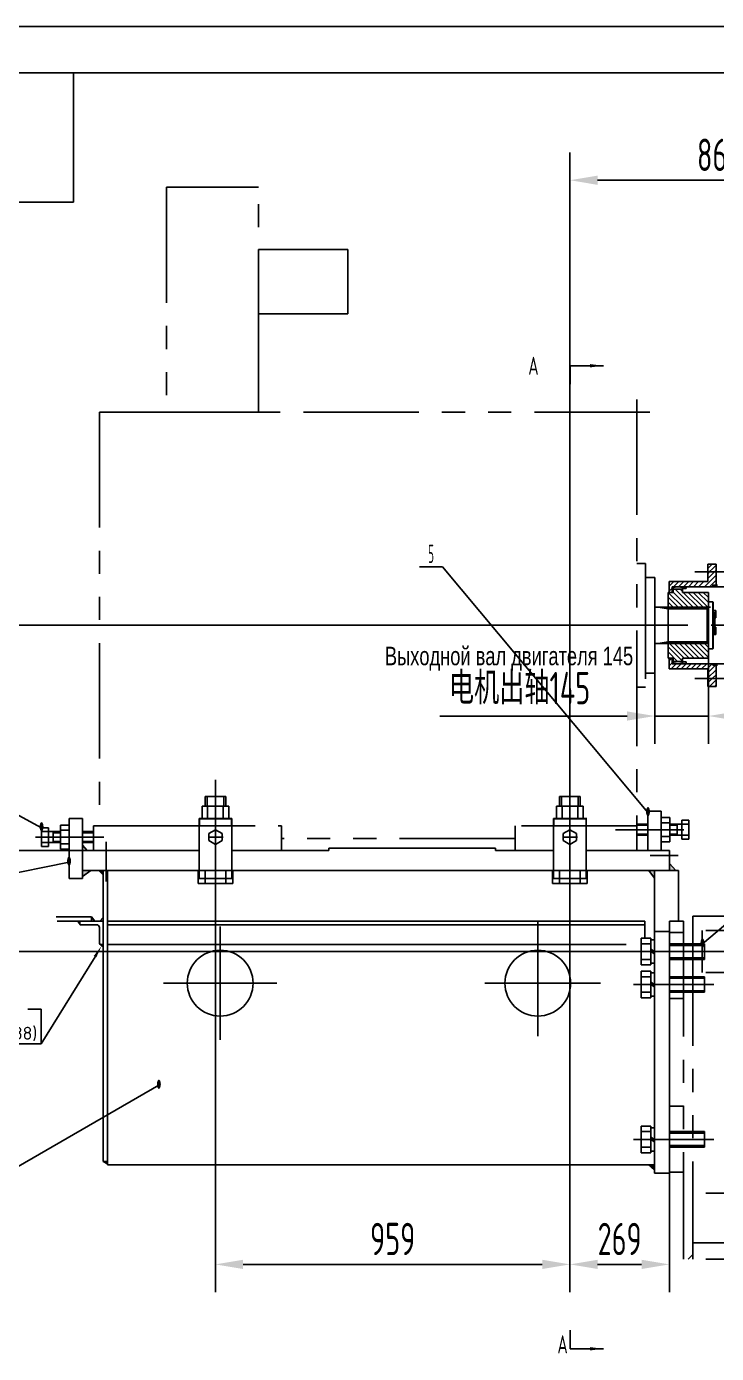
# Model space of a CAD drawing. Header units: millimetres. Extents: x 0 to 10500, y -289 to 7425.
# Drawn here: x 1898 to 3764, y 3836 to 7425 of the extents above; entities that cross this region are included whole.
import ezdxf
from ezdxf.enums import TextEntityAlignment as Align

# ---------------------------------------------------------------- set-up
doc = ezdxf.new("R2010")
doc.units = ezdxf.units.MM
doc.header["$LTSCALE"] = 250
for name, pattern in [('F', [0.75, 0.5, -0.25]), ('G', [2, 1.25, -0.25, 0.25, -0.25]), ('K', [2.5, 1.25, -0.25, 0.25, -0.25, 0.25, -0.25])]:
    doc.linetypes.add(name, pattern=pattern)
for name, color, linetype in [('01', 7, 'Continuous'), ('02', 1, 'Continuous'), ('04', 2, 'F'), ('05', 4, 'G'), ('07', 6, 'K'), ('08', 1, 'Continuous'), ('11', 3, 'Continuous'), ('13', 3, 'Continuous')]:
    doc.layers.add(name, color=color, linetype=linetype)
doc.styles.get("Standard").update_dxf_attribs({"font": 'isocp', "width": 0.707, "bigfont": 'intecad.shx'})
doc.dimstyles.new('INTE', dxfattribs={"dimscale": 25, "dimtxt": 3.5, "dimasz": 3, "dimexe": 3, "dimexo": 0, "dimgap": 1, "dimtad": 1, "dimdec": 3, "dimdsep": 46, "dimtxsty": 'Standard', "dimcen": 0, "dimclrd": 1, "dimclre": 1, "dimclrt": 3, "dimaunit": 1, "dimadec": 0, "dimazin": 0, "dimtfac": 1, "dimtmove": 0, "dimatfit": 0, "dimfxl": 0, "dimarcsym": 0})

# ---------------------------------------------------------------- blocks, each defined once
blk = doc.blocks.new('re')
at = {"layer": '05', "color": 142, "linetype": 'G'}
for p, q in [((29816, 11247.3), (29816, 10003.8)), ((28088.8, 11043.9), (28088.8, 10268.5)), ((28419, 11043.9), (28419, 10268.5)), ((29314.4, 11043.9), (29314.4, 10268.5)), ((27764.3, 11007.7), (29816, 11007.7)), ((27865.9, 10834), (27865.9, 10534.7)), ((27716.3, 10684.3), (28015.6, 10684.3)), ((28019.3, 10315.6), (29816, 10315.6))]:
    blk.add_line(p, q, dxfattribs=at)
at = {"layer": '07', "color": 6, "linetype": 'K'}
for p, q in [((27778, 11548.3), (27778, 11103.3)), ((27778, 11548.3), (27854, 11548.3)), ((27854, 11548.3), (27854, 11103.3)), ((27885.7, 11522.8), (27854, 11522.8)), ((27854, 11141.8), (27854, 11522.8)), ((27885.7, 11522.8), (27885.7, 11141.8)), ((28685.7, 11141.8), (28685.7, 11522.8)), ((28685.7, 11522.8), (28717.5, 11522.8)), ((28717.5, 11548.3), (28717.5, 11103.3)), ((28717.5, 11548.3), (28793.5, 11548.3)), ((28717.5, 11522.8), (28717.5, 11141.8)), ((28793.5, 11548.3), (28793.5, 11103.3)), ((27885.7, 11141.8), (27854, 11141.8)), ((28717.5, 11141.8), (28685.7, 11141.8)), ((27568, 11090.3), (27568, 10176.3)), ((27593, 11103.3), (29816, 11103.3)), ((27593, 11065.3), (27593, 11103.3)), ((29816, 11065.3), (27568, 11065.3)), ((27593.5, 11065.3), (27593.5, 10354.3)), ((27619, 11065.3), (27619, 10951.3)), ((27809.4, 11049.5), (27809.4, 10964.2)), ((28673, 11043.9), (28673, 10951.3)), ((29648.9, 11043.9), (29648.9, 10951.3)), ((29816, 10951.3), (27619, 10951.3)), ((27530, 10881.3), (27568, 10881.3)), ((28944.9, 10902.1), (28944.9, 10694.6)), ((28513.9, 10836.3), (28513.9, 10532.4)), ((29048.7, 10798.3), (28841.2, 10798.3)), ((28362, 10684.3), (28665.9, 10684.3)), ((27530, 10589.3), (27568, 10589.3)), ((27530, 10411.3), (27568, 10411.3)), ((29816, 10354.3), (27593.5, 10354.3)), ((27593.5, 10354.3), (27593.5, 10176.3)), ((27593.5, 10220.3), (29816, 10220.3)), ((29816, 10176.3), (27568, 10176.3))]:
    blk.add_line(p, q, dxfattribs=at)
for centre, radius in [((27809.4, 11007.7), 21.5), ((28088.8, 11007.7), 21.5), ((28419, 11007.7), 21.5), ((28673, 11007.7), 21.5), ((29314.4, 11007.7), 21.5), ((29648.9, 11007.7), 21.5), ((28944.9, 10798.3), 76), ((27865.9, 10684.3), 114), ((28513.9, 10684.3), 114), ((28088.8, 10315.6), 21.5), ((28419, 10315.6), 21.5), ((29314.4, 10315.6), 21.5)]:
    blk.add_circle(centre, radius, dxfattribs=at)
blk = doc.blocks.new('*D9')
at = {"layer": '08', "color": 1, "lineweight": -2}
for p, q in [((2048.7, 5196.6), (1760.1, 5196.6)), ((1835.1, 4998.1), (1835.1, 5121.6)), ((3596.7, 4923.1), (1760.1, 4923.1))]:
    blk.add_line(p, q, dxfattribs=at)
at = {"layer": '08', "color": 1}
for points in [[(1822.6, 5121.6), (1847.6, 5121.6), (1835.1, 5196.6)], [(1822.6, 4998.1), (1847.6, 4998.1), (1835.1, 4923.1)]]:
    blk.add_solid(points, dxfattribs=at)
at = {"layer": 'Defpoints', "color": 0}
for p in [(1835.1, 5196.6), (2048.7, 5196.6), (3596.7, 4923.1)]:
    blk.add_point(p, dxfattribs=at)
at = {"layer": '08', "color": 3, "insert": (1766.4, 5059.9), "char_height": 87.5, "attachment_point": 5, "rotation": 90}
blk.add_mtext('273.5', dxfattribs=at)
blk = doc.blocks.new('*U2')
at = {"layer": '01'}
for p, q in [((0, 63), (0, 0)), ((0, 63), (6.7, 63)), ((10, 17), (10, 59.7)), ((0, 0), (63, 0)), ((61.5, 10), (17, 10)), ((63, 0), (63, 8.5))]:
    blk.add_line(p, q, dxfattribs=at)
for centre, radius, start, end in [((6.7, 59.7), 3.3, 0.2621, 90), ((17, 17), 7, 180, 269.8782), ((61.5, 8.5), 1.52, 0, 90)]:
    blk.add_arc(centre, radius, start, end, dxfattribs=at)
blk = doc.blocks.new('*D10')
at = {"layer": '08', "color": 1, "lineweight": -2}
for p, q in [((3742.2, 5737.8), (3742.2, 5485.2)), ((3597.3, 5676.5), (3597.3, 5485.2)), ((3522.3, 5560.2), (3015.6, 5560.2)), ((3742.2, 5560.2), (3597.3, 5560.2)), ((3817.2, 5560.2), (3892.2, 5560.2))]:
    blk.add_line(p, q, dxfattribs=at)
at = {"layer": '08', "color": 1}
for points in [[(3522.3, 5572.7), (3522.3, 5547.7), (3597.3, 5560.2)], [(3817.2, 5572.7), (3817.2, 5547.7), (3742.2, 5560.2)]]:
    blk.add_solid(points, dxfattribs=at)
at = {"layer": 'Defpoints', "color": 0}
for p in [(3742.2, 5737.8), (3597.3, 5676.5), (3742.2, 5560.2)]:
    blk.add_point(p, dxfattribs=at)
at = {"layer": '08', "color": 3, "insert": (3231.4, 5635.8), "char_height": 87.5, "attachment_point": 5}
blk.add_mtext('电机出轴145', dxfattribs=at)
blk = doc.blocks.new('*D11')
at = {"layer": '08', "color": 1, "lineweight": -2}
for p, q in [((3367.7, 5183.9), (3367.7, 7084.3)), ((4230.4, 6828.7), (4230.4, 7084.3)), ((4155.4, 7009.3), (3442.7, 7009.3))]:
    blk.add_line(p, q, dxfattribs=at)
at = {"layer": '08', "color": 1}
for points in [[(3442.7, 7021.8), (3442.7, 6996.8), (3367.7, 7009.3)], [(4155.4, 7021.8), (4155.4, 6996.8), (4230.4, 7009.3)]]:
    blk.add_solid(points, dxfattribs=at)
at = {"layer": 'Defpoints', "color": 0}
for p in [(3367.7, 7009.3), (4230.4, 6828.7), (3367.7, 5183.9)]:
    blk.add_point(p, dxfattribs=at)
at = {"layer": '08', "color": 3, "insert": (3799, 7078), "char_height": 87.5, "attachment_point": 5}
blk.add_mtext('862.7', dxfattribs=at)
blk = doc.blocks.new('*D12')
at = {"layer": '08', "color": 1, "lineweight": -2}
for p, q in [((3367.7, 5047.4), (3367.7, 4002.1)), ((3636.7, 4323.6), (3636.7, 4002.1)), ((3561.7, 4077.1), (3442.7, 4077.1))]:
    blk.add_line(p, q, dxfattribs=at)
at = {"layer": '08', "color": 1}
for points in [[(3442.7, 4089.6), (3442.7, 4064.6), (3367.7, 4077.1)], [(3561.7, 4089.6), (3561.7, 4064.6), (3636.7, 4077.1)]]:
    blk.add_solid(points, dxfattribs=at)
at = {"layer": 'Defpoints', "color": 0}
for p in [(3367.7, 5047.4), (3636.7, 4323.6), (3367.7, 4077.1)]:
    blk.add_point(p, dxfattribs=at)
at = {"layer": '08', "color": 3, "insert": (3502.2, 4145.8), "char_height": 87.5, "attachment_point": 5}
blk.add_mtext('269', dxfattribs=at)
blk = doc.blocks.new('*D13')
at = {"layer": '08', "color": 1, "lineweight": -2}
for p, q in [((2408.7, 5235.6), (2408.7, 4002.1)), ((3367.7, 5235.6), (3367.7, 4002.1)), ((3292.7, 4077.1), (2483.7, 4077.1))]:
    blk.add_line(p, q, dxfattribs=at)
at = {"layer": '08', "color": 1}
for points in [[(2483.7, 4089.6), (2483.7, 4064.6), (2408.7, 4077.1)], [(3292.7, 4089.6), (3292.7, 4064.6), (3367.7, 4077.1)]]:
    blk.add_solid(points, dxfattribs=at)
at = {"layer": 'Defpoints', "color": 0}
for p in [(2408.7, 5235.6), (3367.7, 5235.6), (2408.7, 4077.1)]:
    blk.add_point(p, dxfattribs=at)
at = {"layer": '08', "color": 3, "insert": (2888.2, 4145.8), "char_height": 87.5, "attachment_point": 5}
blk.add_mtext('959', dxfattribs=at)
blk = doc.blocks.new('*D16')
at = {"layer": '08', "color": 1, "lineweight": -2}
for p, q in [((4969.9, 5246.6), (5390.4, 5246.6)), ((5315.4, 4998.1), (5315.4, 5171.6)), ((3733.5, 4923.1), (5390.4, 4923.1))]:
    blk.add_line(p, q, dxfattribs=at)
at = {"layer": '08', "color": 1}
for points in [[(5302.9, 5171.6), (5327.9, 5171.6), (5315.4, 5246.6)], [(5302.9, 4998.1), (5327.9, 4998.1), (5315.4, 4923.1)]]:
    blk.add_solid(points, dxfattribs=at)
at = {"layer": 'Defpoints', "color": 0}
for p in [(4969.9, 5246.6), (5315.4, 5246.6), (3733.5, 4923.1)]:
    blk.add_point(p, dxfattribs=at)
at = {"layer": '08', "color": 3, "insert": (5246.7, 5084.9), "char_height": 87.5, "attachment_point": 5, "rotation": 90}
blk.add_mtext('323.5', dxfattribs=at)
blk = doc.blocks.new('*D25')
at = {"layer": '08', "color": 1, "lineweight": -2}
for p, q in [((3528.8, 5805.6), (1760.1, 5805.6)), ((1835.1, 5271.6), (1835.1, 5730.6)), ((1926.9, 5196.6), (1760.1, 5196.6))]:
    blk.add_line(p, q, dxfattribs=at)
at = {"layer": '08', "color": 1}
for points in [[(1822.6, 5730.6), (1847.6, 5730.6), (1835.1, 5805.6)], [(1822.6, 5271.6), (1847.6, 5271.6), (1835.1, 5196.6)]]:
    blk.add_solid(points, dxfattribs=at)
at = {"layer": 'Defpoints', "color": 0}
for p in [(1835.1, 5805.6), (3528.8, 5805.6), (1926.9, 5196.6)]:
    blk.add_point(p, dxfattribs=at)
at = {"layer": '08', "color": 3, "insert": (1766.4, 5501.1), "char_height": 87.5, "attachment_point": 5, "rotation": 90}
blk.add_mtext('609', dxfattribs=at)
blk = doc.blocks.new('*U29')
at = {"layer": '01'}
for p, q in [((-31.7, 10.5), (-31.7, 0)), ((0, 10.5), (-31.7, 10.5)), ((-31.7, 0), (0, 0)), ((0, 0), (-6.1, 10.5)), ((0, 10.5), (6.1, 0)), ((0, 10.5), (31.7, 10.5)), ((31.7, 0), (0, 0)), ((31.7, 10.5), (31.7, 0))]:
    blk.add_line(p, q, dxfattribs=at)
at = {"layer": '05'}
blk.add_line((0, 12.6), (0, -2.1), dxfattribs=at)
blk = doc.blocks.new('*U19', base_point=(1864, 4429.8))
at = {"layer": '01'}
for points in [[(1499.6, 4213.9), (1549.6, 4163.9), (1499.6, 4163.9)], [(1499.6, 4113.9), (1549.6, 4163.9), (1499.6, 4163.9)]]:
    blk.add_lwpolyline(points, close=True, dxfattribs=at)
at = {"layer": '02'}
blk.add_lwpolyline([(1864, 4429.8, 0, 8, 0), (1845.6, 4400, 8, 8, 0)], format="xyseb", dxfattribs=at)
blk.add_lwpolyline([(1845.6, 4400), (1699.6, 4163.9), (1419.6, 4163.9)], dxfattribs=at)
at = {"layer": '13', "width": 0.707}
blk.add_text('7', height=35, dxfattribs=at).set_placement((1446.6, 4175.4))
at = {"layer": '13', "width": 1.076727}
blk.add_text('38(38)', height=35, dxfattribs=at).set_placement((1559.6, 4175.4), (1689.6, 4175.4), align=Align.FIT)
blk = doc.blocks.new('*U32')
at = {"layer": '01'}
for p, q in [((0, 19.8), (-18, 9.4)), ((-18, 9.4), (-18, 0)), ((-18, -9.4), (-18, 0)), ((18, 9.4), (0, 19.8)), ((18, 0), (18, 9.4)), ((18, 0), (18, -9.4)), ((0, -19.8), (-18, -9.4)), ((18, -9.4), (0, -19.8))]:
    blk.add_line(p, q, dxfattribs=at)
at = {"layer": '05'}
for p, q in [((-19.7, 0), (20.5, 0)), ((0, 21.3), (0, -21))]:
    blk.add_line(p, q, dxfattribs=at)
blk = doc.blocks.new('*U34')
at = {"layer": '01'}
for p, q in [((-34, 0), (-34, 36)), ((-34, 36), (0, 36)), ((0, 36), (0, 0)), ((-34, 21), (0, 21)), ((0, -36), (0, 0)), ((-34, 0), (-34, -36)), ((-34, -21), (0, -21)), ((-34, -36), (0, -36))]:
    blk.add_line(p, q, dxfattribs=at)
at = {"layer": '05'}
blk.add_line((-35.1, 0), (1.1, 0), dxfattribs=at)
blk = doc.blocks.new('*U73', base_point=(251.96, 168.31))
at = {"layer": '01'}
for p, q in [((251.96, 168.31), (251.96, 182.31)), ((195.96, 168.31), (251.96, 168.31))]:
    blk.add_line(p, q, dxfattribs=at)
blk = doc.blocks.new('*U74')
at = {"layer": '04'}
blk.add_blockref('*U73', (0, 0), dxfattribs=at)
blk = doc.blocks.new('*U75')
at = {"layer": '01'}
blk.add_lwpolyline([(415, 292), (25, 292)], dxfattribs=at)
at = {"layer": '02'}
blk.add_lwpolyline([(420, 297), (0, 297)], dxfattribs=at)

msp = doc.modelspace()

# ---------------------------------------------------------------- hatches: boundary and pattern name
at = {"layer": '01'}
h = msp.add_hatch(color=256, dxfattribs=at)
h.paths.add_polyline_path([(2071.2273, 5142.6059), (2048.6608, 5142.6059), (2048.6608, 5126.4994)])
h.paths.add_polyline_path([(2048.6608, 5211.1447), (2048.6608, 5196.6059), (2062.0235, 5196.6059)])
msp.add_hatch(color=256, dxfattribs=at).paths.add_polyline_path([(2093.5395, 5142.6059), (2104.6608, 5130.4796), (2104.6608, 5142.6059)])
h = msp.add_hatch(color=256, dxfattribs=at)
h.paths.add_polyline_path([(3636.6608, 5161.2719), (3636.6608, 5142.6059), (3654.2384, 5142.6059)])
h.paths.add_polyline_path([(3596.6608, 5142.6059), (3581.1499, 5142.6059), (3596.6608, 5121.7755)])
h = msp.add_hatch(color=256, dxfattribs=at)
h.paths.add_polyline_path([(2041.6608, 4997.127), (2041.6608, 5005.6059), (2034.2551, 5005.6059)])
h.paths.add_polyline_path([(2073.1608, 5017.2649), (2073.1608, 5005.6059), (2082.0274, 5005.6059)])
h.paths.add_polyline_path([(2095.9358, 5005.6059), (2104.6608, 5005.6059), (2104.6608, 5014.9185)])
h.paths.add_polyline_path([(2104.6608, 4942.6059), (2097.9608, 4942.6059), (2104.6608, 4935.7011)])
at = {"layer": '01', "linetype": 'Continuous'}
for points in [[(2116.6608, 4349.0422), (2116.6608, 4355.6059), (2104.6608, 4355.6059)], [(3580.5736, 4346.6059), (3596.6608, 4331.5114), (3596.6608, 4346.6059)]]:
    msp.add_hatch(color=7, dxfattribs=at).paths.add_polyline_path(points)

# ---------------------------------------------------------------- linework, layer by layer
for p, q in [((2012.6608, 5120.8602), (2012.6608, 5282.9039)), ((2048.6608, 5120.8602), (2048.6608, 5282.9039)), ((3638.2666, 5220.1046), (3638.2666, 5285.3541)), ((1989.2347, 5200.1046), (1989.2347, 5265.3541))]:
    msp.add_line(p, q)
at = {"layer": '01'}
for p, q in [((3368.2254, 6507.5388), (3368.2254, 6457.5388)), ((2380.6608, 5316.0039), (2380.6608, 5342.6059)), ((2380.6608, 5342.6059), (2408.6608, 5342.6059)), ((2436.6608, 5342.6059), (2408.6608, 5342.6059)), ((2436.6608, 5316.0039), (2436.6608, 5342.6059)), ((3339.6608, 5316.0039), (3339.6608, 5342.6059)), ((3339.6608, 5342.6059), (3367.6608, 5342.6059)), ((3395.6608, 5342.6059), (3367.6608, 5342.6059)), ((3395.6608, 5316.0039), (3395.6608, 5342.6059)), ((2012.6608, 5282.9039), (2048.6608, 5282.9039)), ((3323.5497, 5282.9039), (3413.8492, 5282.9039)), ((3614.8406, 5302.9039), (3578.8406, 5302.9039)), ((3578.8406, 5302.9039), (3578.8406, 5196.6059)), ((3614.8406, 5302.9039), (3614.8406, 5196.6059)), ((3638.2666, 5285.3541), (3614.8406, 5285.3541)), ((3689.1612, 5278.1544), (3670.4612, 5278.1544)), ((3670.4612, 5278.1544), (3670.4612, 5252.7294)), ((3689.1612, 5252.7294), (3689.1612, 5278.1544)), ((1938.3401, 5258.1544), (1957.0401, 5258.1544)), ((1938.3401, 5232.7294), (1938.3401, 5258.1544)), ((1938.3401, 5247.7294), (1957.0401, 5247.7294)), ((1957.0401, 5258.1544), (1957.0401, 5232.7294)), ((1957.0401, 5247.7294), (1989.2347, 5247.7294)), ((1969.7771, 5247.7294), (1969.7771, 5232.7294)), ((1989.2347, 5265.3541), (2012.6608, 5265.3541)), ((1989.2347, 5251.1771), (2012.6608, 5251.1771)), ((2048.6608, 5247.7294), (2078.4176, 5247.7294)), ((2078.4176, 5247.7294), (2078.4176, 5217.7294)), ((3578.8406, 5267.7294), (3549.0837, 5267.7294)), ((3549.0837, 5267.7294), (3549.0837, 5237.7294)), ((3638.2666, 5271.1771), (3614.8406, 5271.1771)), ((3670.4612, 5267.7294), (3638.2666, 5267.7294)), ((3657.7242, 5267.7294), (3657.7242, 5252.7294)), ((3657.7242, 5237.7294), (3657.7242, 5252.7294)), ((3689.1612, 5267.7294), (3670.4612, 5267.7294)), ((3670.4612, 5227.3044), (3670.4612, 5252.7294)), ((3689.1612, 5252.7294), (3689.1612, 5227.3044)), ((1938.3401, 5232.7294), (1938.3401, 5207.3044)), ((1938.3401, 5217.7294), (1957.0401, 5217.7294)), ((1938.3401, 5207.3044), (1957.0401, 5207.3044)), ((1957.0401, 5207.3044), (1957.0401, 5232.7294)), ((1957.0401, 5217.7294), (1989.2347, 5217.7294)), ((1969.7771, 5217.7294), (1969.7771, 5232.7294)), ((1989.2347, 5214.2816), (2012.6608, 5214.2816)), ((2048.6608, 5217.7294), (2078.4176, 5217.7294)), ((2048.6608, 5211.1447), (2062.0235, 5196.6059)), ((3578.8406, 5237.7294), (3549.0837, 5237.7294)), ((3638.2666, 5234.2816), (3614.8406, 5234.2816)), ((3638.2666, 5220.1046), (3614.8406, 5220.1046)), ((3670.4612, 5237.7294), (3638.2666, 5237.7294)), ((3689.1612, 5237.7294), (3670.4612, 5237.7294)), ((3689.1612, 5227.3044), (3670.4612, 5227.3044)), ((1989.2347, 5200.1046), (2012.6608, 5200.1046)), ((2048.6608, 5196.6059), (2364.5497, 5196.6059)), ((2048.6608, 5142.6059), (2048.6608, 5196.6059)), ((2452.7718, 5196.6059), (2715.6608, 5196.6059)), ((2715.6608, 5202.6059), (3166.6608, 5202.6059)), ((2715.6608, 5202.6059), (2715.6608, 5196.6059)), ((3166.6608, 5202.6059), (3166.6608, 5196.6059)), ((3636.6608, 5196.6059), (3636.6608, 5142.6059)), ((2048.6608, 5142.6059), (2364.5497, 5142.6059)), ((2048.6608, 5126.4994), (2071.2273, 5142.6059)), ((2093.5395, 5142.6059), (2104.6608, 5130.4796)), ((2104.6608, 5142.6059), (2104.6608, 4355.6059)), ((2116.6608, 5142.6059), (2116.6608, 4346.6059)), ((2452.7718, 5142.6059), (3323.5497, 5142.6059)), ((3411.7718, 5142.6059), (3661.6608, 5142.6059)), ((3596.6608, 5121.7755), (3581.1499, 5142.6059)), ((3596.6608, 4346.6059), (3596.6608, 5142.6059)), ((3596.6608, 4323.6059), (3596.6608, 5142.6059)), ((3636.6608, 5161.2719), (3654.2384, 5142.6059)), ((3661.6608, 5005.6059), (3661.6608, 5142.6059)), ((2048.6608, 5120.8602), (2012.6608, 5120.8602)), ((2041.6608, 4997.127), (2034.2551, 5005.6059)), ((2073.1608, 5017.2649), (2082.0274, 5005.6059)), ((2095.9358, 5005.6059), (2104.6608, 5014.9185)), ((3570.6608, 5005.6059), (3570.6608, 4959.1159)), ((3636.6608, 5005.6059), (3636.6608, 4796.6059)), ((3636.6608, 5005.6059), (3674.6608, 5005.6059)), ((3636.6608, 4855.1059), (3636.6608, 5004.1059)), ((3638.1608, 5005.6059), (3661.6608, 5005.6059)), ((3560.1608, 4959.1159), (3586.1608, 4959.1159)), ((3560.1608, 4923.1059), (3560.1608, 4959.1159)), ((3586.1608, 4959.1159), (3586.1608, 4923.1059)), ((3636.6608, 4977.6059), (3596.6608, 4977.6059)), ((2097.9608, 4942.6059), (2104.6608, 4935.7011)), ((3586.1608, 4944.1059), (3560.1608, 4944.1059)), ((3560.1608, 4923.1059), (3560.1608, 4887.0959)), ((3573.1608, 4944.1059), (3586.1608, 4944.1059)), ((3586.1608, 4887.0959), (3586.1608, 4923.1059)), ((3636.6608, 4944.1059), (3732.1608, 4944.1059)), ((3732.1608, 4944.1059), (3732.1608, 4923.1059)), ((3732.1608, 4902.1059), (3732.1608, 4923.1059)), ((3586.1608, 4902.1059), (3560.1608, 4902.1059)), ((3560.1608, 4887.0959), (3586.1608, 4887.0959)), ((3573.1608, 4902.1059), (3586.1608, 4902.1059)), ((3636.6608, 4902.1059), (3732.1608, 4902.1059)), ((3560.1608, 4870.1159), (3586.1608, 4870.1159)), ((3560.1608, 4834.1059), (3560.1608, 4870.1159)), ((3586.1608, 4855.1059), (3560.1608, 4855.1059)), ((3573.1608, 4855.1059), (3586.1608, 4855.1059)), ((3586.1608, 4870.1159), (3586.1608, 4834.1059)), ((3636.6608, 4855.1059), (3732.1608, 4855.1059)), ((3732.1608, 4855.1059), (3732.1608, 4834.1059)), ((3560.1608, 4834.1059), (3560.1608, 4798.0959)), ((3586.1608, 4813.1059), (3560.1608, 4813.1059)), ((3573.1608, 4813.1059), (3586.1608, 4813.1059)), ((3586.1608, 4798.0959), (3586.1608, 4834.1059)), ((3636.6608, 4323.6059), (3636.6608, 4813.1059)), ((3636.6608, 4813.1059), (3732.1608, 4813.1059)), ((3732.1608, 4813.1059), (3732.1608, 4834.1059)), ((3560.1608, 4798.0959), (3586.1608, 4798.0959)), ((1936.9146, 4767.0976), (1901.293, 4767.0976)), ((1936.9146, 4673.2246), (1936.9146, 4767.0976)), ((3636.6608, 4504.6059), (3636.6608, 4326.6059)), ((3560.1608, 4451.1159), (3586.1608, 4451.1159)), ((3560.1608, 4415.1059), (3560.1608, 4451.1159)), ((3586.1608, 4451.1159), (3586.1608, 4415.1059)), ((3586.1608, 4436.1059), (3560.1608, 4436.1059)), ((3560.1608, 4415.1059), (3560.1608, 4379.0959)), ((3586.1608, 4379.0959), (3586.1608, 4415.1059)), ((3636.6608, 4436.1059), (3732.1608, 4436.1059)), ((3636.6608, 4436.1059), (3649.6608, 4436.1059)), ((3732.1608, 4436.1059), (3732.1608, 4415.1059)), ((3732.1608, 4394.1059), (3732.1608, 4415.1059)), ((3586.1608, 4394.1059), (3560.1608, 4394.1059)), ((3560.1608, 4379.0959), (3586.1608, 4379.0959)), ((3636.6608, 4394.1059), (3732.1608, 4394.1059)), ((3636.6608, 4394.1059), (3649.6608, 4394.1059)), ((3636.6608, 4323.6059), (3596.6608, 4323.6059)), ((3368.2254, 3898.8017), (3368.2254, 3848.8017))]:
    msp.add_line(p, q, dxfattribs=at)
at = {"layer": '01', "color": 7, "linetype": 'Continuous'}
for p, q in [((2364.5497, 5282.9039), (2452.6608, 5282.9039)), ((2364.6608, 5282.9039), (2364.6608, 5120.8602)), ((2452.6608, 5282.9039), (2452.6608, 5120.8602)), ((3323.5497, 5282.9039), (3411.7718, 5282.9039)), ((3323.6608, 5282.9039), (3323.6608, 5120.8602)), ((3411.6608, 5282.9039), (3411.6608, 5120.8602)), ((3166.6608, 5196.6059), (3323.5497, 5196.6059)), ((3411.7718, 5196.6059), (3636.6608, 5196.6059)), ((2364.5497, 5120.8602), (2452.7718, 5120.8602)), ((3323.5497, 5120.8602), (3411.7718, 5120.8602)), ((3570.6608, 5005.6059), (2116.6608, 5005.6059)), ((3570.6608, 4995.6059), (2116.6608, 4995.6059)), ((3636.6608, 4974.6059), (3674.6608, 4974.6059)), ((3520.1608, 4942.6059), (2116.6608, 4942.6059)), ((2104.6608, 4355.6059), (2116.6608, 4349.0422)), ((2104.6608, 4355.6059), (2116.6608, 4355.6059)), ((2116.6608, 4346.6059), (3596.6608, 4346.6059)), ((3596.6608, 4331.5114), (3580.5736, 4346.6059))]:
    msp.add_line(p, q, dxfattribs=at)
at = {"layer": '01'}
for centre in [(2421.6608, 4837.6059), (3280.6608, 4837.6059)]:
    msp.add_circle(centre, 89, dxfattribs=at)
msp.add_arc((3638.1608, 5004.1059), 1.5, 90, 180, dxfattribs=at)
at = {"layer": '02'}
for p, q in [((3368.2254, 6507.5388), (3458.2254, 6507.5388)), ((3023.0934, 5964.1265), (2961.0934, 5964.1265)), ((3578.8406, 5299.0039), (3023.0934, 5964.1265)), ((3726.1608, 4944.1059), (4937.0486, 5964.1265)), ((1938.3401, 5258.1544), (1504.7268, 5491.3961)), ((2386.2608, 5342.6059), (2386.2608, 5316.0039)), ((2431.0608, 5342.6059), (2431.0608, 5316.0039)), ((3345.2608, 5342.6059), (3345.2608, 5316.0039)), ((3390.0608, 5342.6059), (3390.0608, 5316.0039)), ((1969.7771, 5244.7294), (1989.2347, 5244.7294)), ((2048.6608, 5244.7294), (2078.4176, 5244.7294)), ((3578.8406, 5264.7294), (3549.0837, 5264.7294)), ((3578.8406, 5240.7294), (3549.0837, 5240.7294)), ((3657.7242, 5264.7294), (3638.2666, 5264.7294)), ((3657.7242, 5240.7294), (3638.2666, 5240.7294)), ((1969.7771, 5220.7294), (1989.2347, 5220.7294)), ((2048.6608, 5220.7294), (2078.4176, 5220.7294)), ((2012.6608, 5165.3051), (1504.7268, 5060.8719)), ((3732.1608, 4939.9059), (3636.6608, 4939.9059)), ((3732.1608, 4906.3059), (3636.6608, 4906.3059)), ((3732.1608, 4850.9059), (3636.6608, 4850.9059)), ((3732.1608, 4817.3059), (3636.6608, 4817.3059)), ((2255.6838, 4561.7182), (1478.7141, 4113.5703)), ((3732.1608, 4431.9059), (3636.6608, 4431.9059)), ((3732.1608, 4398.3059), (3636.6608, 4398.3059)), ((3368.2254, 3848.8017), (3458.2254, 3848.8017))]:
    msp.add_line(p, q, dxfattribs=at)
for points in [[(3458.2254, 6507.5388, 0, 9, 0), (3422.2254, 6507.5388, 0, 0, 0)], [(3458.2254, 3848.8017, 0, 9, 0), (3422.2254, 3848.8017, 0, 0, 0)]]:
    msp.add_lwpolyline(points, format="xyseb", dxfattribs=at)
at = {"layer": '04', "color": 2, "linetype": 'F'}
for p, q in [((2365.1608, 5282.0039), (2452.1608, 5282.0039)), ((2365.1608, 5263.0039), (2365.1608, 5282.0039)), ((2452.1608, 5282.0039), (2452.1608, 5263.0039)), ((3324.1608, 5282.0039), (3411.1608, 5282.0039)), ((3324.1608, 5263.0039), (3324.1608, 5282.0039)), ((3411.1608, 5282.0039), (3411.1608, 5263.0039)), ((2452.1608, 5263.0039), (2365.1608, 5263.0039)), ((3411.1608, 5263.0039), (3324.1608, 5263.0039)), ((2361.8808, 5107.6059), (2361.8808, 5142.6059)), ((2361.8808, 5142.6059), (2408.6608, 5142.6059)), ((2380.6608, 5142.6059), (2380.6608, 5107.6059)), ((2455.4408, 5142.6059), (2408.6608, 5142.6059)), ((2436.6608, 5142.6059), (2436.6608, 5107.6059)), ((2455.4408, 5107.6059), (2455.4408, 5142.6059)), ((3320.8808, 5142.6059), (3367.6608, 5142.6059)), ((3320.8808, 5107.6059), (3320.8808, 5142.6059)), ((3339.6608, 5142.6059), (3339.6608, 5107.6059)), ((3414.4408, 5142.6059), (3367.6608, 5142.6059)), ((3395.6608, 5142.6059), (3395.6608, 5107.6059)), ((3414.4408, 5107.6059), (3414.4408, 5142.6059)), ((2408.6608, 5107.6059), (2361.8808, 5107.6059)), ((2408.6608, 5107.6059), (2455.4408, 5107.6059)), ((3367.6608, 5107.6059), (3320.8808, 5107.6059)), ((3367.6608, 5107.6059), (3414.4408, 5107.6059))]:
    msp.add_line(p, q, dxfattribs=at)
at = {"layer": '05', "color": 4, "linetype": 'G'}
msp.add_line((4686.8326, 5805.6059), (3528.7541, 5805.6059), dxfattribs=at)
at = {"layer": '05'}
for p, q in [((2408.6608, 5163.8108), (2408.6608, 5387.6549)), ((3490.9217, 5252.7294), (3676.1494, 5252.7294)), ((2107.2122, 5232.7294), (1921.9846, 5232.7294)), ((2112.6608, 5112.9146), (2112.6608, 5219.63)), ((2421.6608, 4991.0892), (2421.6608, 4684.1226)), ((3280.6608, 5007.1533), (3280.6608, 4668.0585)), ((3729.2258, 4923.1059), (3516.6119, 4923.1059)), ((3582.3741, 4923.1059), (3733.5309, 4923.1059)), ((2575.1441, 4837.6059), (2268.1774, 4837.6059)), ((3450.2082, 4837.6059), (3111.1133, 4837.6059)), ((3690.9475, 4834.1059), (3539.7907, 4834.1059)), ((3690.9475, 4834.1059), (3539.7907, 4834.1059)), ((3544.0958, 4834.1059), (3756.7096, 4834.1059)), ((3690.9475, 4415.1059), (3539.7907, 4415.1059)), ((3690.9475, 4415.1059), (3539.7907, 4415.1059)), ((3544.0958, 4415.1059), (3756.7096, 4415.1059))]:
    msp.add_line(p, q, dxfattribs=at)
at = {"layer": '07', "color": 6, "linetype": 'K'}
for p, q in [((3549.0837, 6416.5617), (3549.0837, 5262.9039)), ((3583.9851, 6382.4348), (2095.3603, 6382.4348)), ((2095.3603, 6382.4348), (2095.3603, 5262.9039)), ((3572.4457, 5973.0177), (3549.0837, 5973.0177)), ((3572.4457, 5973.0177), (3572.4457, 5638.1941)), ((3740.9474, 5970.7304), (3763.1537, 5970.7304)), ((3740.9474, 5923.6059), (3740.9474, 5970.7304)), ((3740.9474, 5959.4803), (3750.5608, 5969.0937)), ((3744.7492, 5949.8118), (3754.1419, 5959.2044)), ((3750.5608, 5969.0937), (3752.1974, 5970.7304)), ((3754.1419, 5959.2044), (3758.3533, 5963.4159)), ((3758.3533, 5963.4159), (3763.1537, 5968.2162)), ((3763.1537, 5913.7032), (3763.1537, 5970.7304)), ((3597.2635, 5934.6628), (3572.4457, 5934.6628)), ((3597.2635, 5934.6628), (3597.2635, 5676.549)), ((3636.3204, 5923.6059), (3740.9474, 5923.6059)), ((3636.3204, 5911.447), (3648.4793, 5923.6059)), ((3636.3204, 5894.6059), (3636.3204, 5923.6059)), ((3647.9497, 5909.6059), (3661.9497, 5923.6059)), ((3661.4201, 5909.6059), (3675.4201, 5923.6059)), ((3674.8905, 5909.6059), (3688.8905, 5923.6059)), ((3688.3609, 5909.6059), (3702.3609, 5923.6059)), ((3701.8312, 5909.6059), (3715.8312, 5923.6059)), ((3705.3169, 5949.8118), (3797.3295, 5949.8118)), ((3715.7205, 5909.6059), (3729.7205, 5923.6059)), ((3731.4841, 5909.6059), (3758.3533, 5936.4752)), ((3740.9474, 5946.01), (3744.7492, 5949.8118)), ((3740.9474, 5932.5396), (3757.723, 5949.3152)), ((3744.9545, 5909.6059), (3758.3533, 5923.0048)), ((3758.2196, 5949.8118), (3758.3533, 5949.9455)), ((3758.3533, 5949.9455), (3763.1537, 5954.7459)), ((3758.3533, 5936.4752), (3761.304, 5939.4259)), ((3758.3533, 5923.0048), (3763.1537, 5927.8051)), ((3761.304, 5939.4259), (3763.1537, 5941.2755)), ((3633.1709, 5894.6059), (3647.0549, 5894.6059)), ((3633.1709, 5894.6059), (3633.1709, 5854.6059)), ((3673.7855, 5854.6059), (3633.7855, 5894.6059)), ((3636.3204, 5897.9766), (3644.6133, 5906.2695)), ((3644.6133, 5909.6059), (3746.1613, 5909.6059)), ((3644.6133, 5894.6059), (3644.6133, 5909.6059)), ((3644.6133, 5904.8254), (3647.0549, 5904.8254)), ((3647.0549, 5894.6059), (3647.0549, 5908.0195)), ((3647.0549, 5903.1005), (3672.0129, 5903.1005)), ((3687.2559, 5854.6059), (3647.0549, 5894.8069)), ((3700.7263, 5854.6059), (3652.2317, 5903.1005)), ((3672.0129, 5896.7896), (3665.7021, 5903.1005)), ((3672.0129, 5894.6059), (3672.0129, 5908.1354)), ((3672.0129, 5904.8254), (3682.3217, 5904.8254)), ((3672.0129, 5894.6059), (3742.1709, 5894.6059)), ((3714.1967, 5854.6059), (3674.1967, 5894.6059)), ((3682.3217, 5904.8254), (3682.3217, 5909.6059)), ((3727.6671, 5854.6059), (3687.6671, 5894.6059)), ((3741.1374, 5854.6059), (3701.1374, 5894.6059)), ((3742.1709, 5867.0429), (3714.6078, 5894.6059)), ((3742.1709, 5880.5132), (3728.0782, 5894.6059)), ((3879.5344, 5909.6059), (3740.5606, 5909.6059)), ((3742.1709, 5893.9836), (3741.5486, 5894.6059)), ((3742.1709, 5894.6059), (3742.1709, 5716.6059)), ((3754.0869, 5913.7032), (3767.1732, 5913.7032)), ((3754.0869, 5909.6059), (3754.0869, 5913.7032)), ((3756.7431, 5913.7032), (3756.7431, 5909.6059)), ((3762.5222, 5913.7032), (3763.1537, 5914.3347)), ((3597.2635, 5854.6059), (3747.7908, 5854.6059)), ((3633.0366, 5850.1931), (3606.2634, 5854.6059)), ((3633.0366, 5854.6059), (3633.0366, 5756.6059)), ((3633.0366, 5850.1931), (3738.6363, 5850.1931)), ((3660.3151, 5854.6059), (3633.1709, 5881.7502)), ((3646.8448, 5854.6059), (3633.1709, 5868.2798)), ((3633.3744, 5854.6059), (3633.1709, 5854.8094)), ((3736.1363, 5854.6059), (3738.6363, 5852.1059)), ((3738.6363, 5852.1059), (3738.6363, 5759.1059)), ((3742.1709, 5867.9184), (3742.9709, 5868.7184)), ((3742.1709, 5742.5184), (3742.1709, 5867.9184)), ((3742.9709, 5741.7184), (3742.9709, 5868.7184)), ((3754.3709, 5868.7184), (3742.9709, 5868.7184)), ((3754.3709, 5741.7184), (3754.3709, 5868.7184)), ((3755.1709, 5867.9184), (3754.3709, 5868.7184)), ((3755.1709, 5742.5184), (3755.1709, 5867.9184)), ((3762.6709, 5845.6209), (3755.1709, 5845.6209)), ((3755.1709, 5840.6134), (3762.6709, 5840.6134)), ((3755.1709, 5830.5984), (3757.9682, 5830.5984)), ((3757.9682, 5825.5909), (3755.1709, 5825.5909)), ((3757.9682, 5790.6059), (3757.9682, 5835.6059)), ((3758.9209, 5837.8662), (3758.9209, 5833.7983)), ((3759.8736, 5835.6059), (3759.8736, 5790.6059)), ((3759.8736, 5830.5984), (3762.6709, 5830.5984)), ((3762.6709, 5825.5909), (3759.8736, 5825.5909)), ((3762.6709, 5845.6209), (3762.6709, 5825.5909)), ((3757.9682, 5800.6209), (3755.1709, 5800.6209)), ((3755.1709, 5795.6134), (3757.9682, 5795.6134)), ((3755.1709, 5785.5984), (3762.6709, 5785.5984)), ((3762.6709, 5780.5909), (3755.1709, 5780.5909)), ((3758.9209, 5792.8662), (3758.9209, 5788.7983)), ((3762.6709, 5800.6209), (3759.8736, 5800.6209)), ((3759.8736, 5795.6134), (3762.6709, 5795.6134)), ((3762.6709, 5800.6209), (3762.6709, 5780.5909)), ((3597.2635, 5756.6059), (3742.1709, 5756.6059)), ((3633.0366, 5761.0187), (3606.2634, 5756.6059)), ((3633.0366, 5761.0187), (3738.6363, 5761.0187)), ((3633.1709, 5756.6059), (3633.1709, 5716.6059)), ((3672.0129, 5708.2043), (3633.1709, 5747.0463)), ((3677.0817, 5716.6059), (3637.0817, 5756.6059)), ((3690.5521, 5716.6059), (3650.5521, 5756.6059)), ((3704.0225, 5716.6059), (3664.0225, 5756.6059)), ((3717.4928, 5716.6059), (3677.4928, 5756.6059)), ((3730.9632, 5716.6059), (3690.9632, 5756.6059)), ((3742.1709, 5718.8686), (3704.4336, 5756.6059)), ((3742.1709, 5732.339), (3717.904, 5756.6059)), ((3742.1709, 5745.8094), (3731.3744, 5756.6059)), ((3736.1363, 5756.6059), (3738.6363, 5759.1059)), ((3742.1709, 5742.5184), (3742.9709, 5741.7184)), ((3754.3709, 5741.7184), (3755.1709, 5742.5184)), ((3658.6355, 5708.1113), (3633.1709, 5733.5759)), ((3636.6705, 5716.6059), (3633.1709, 5720.1056)), ((3633.1709, 5716.6059), (3647.0549, 5716.6059)), ((3636.3204, 5709.3913), (3643.5351, 5716.6059)), ((3636.3204, 5716.6059), (3636.3204, 5687.6059)), ((3644.6133, 5716.6059), (3644.6133, 5701.6059)), ((3644.6133, 5706.3864), (3647.0549, 5706.3864)), ((3647.0549, 5716.6059), (3647.0549, 5703.1923)), ((3647.0549, 5708.1113), (3672.0129, 5708.1113)), ((3672.0129, 5716.6059), (3742.1709, 5716.6059)), ((3672.0129, 5716.6059), (3672.0129, 5703.0764)), ((3672.0129, 5706.3864), (3682.3217, 5706.3864)), ((3682.3217, 5706.3864), (3682.3217, 5701.6059)), ((3754.3709, 5741.7184), (3742.9709, 5741.7184)), ((3597.2635, 5676.549), (3572.4457, 5676.549)), ((3636.3204, 5695.9209), (3644.6133, 5704.2138)), ((3636.3204, 5687.6059), (3740.9494, 5687.6059)), ((3641.4759, 5687.6059), (3655.4759, 5701.6059)), ((3644.6133, 5701.6059), (3744.818, 5701.6059)), ((3654.9462, 5687.6059), (3668.9462, 5701.6059)), ((3668.4166, 5687.6059), (3682.4166, 5701.6059)), ((3681.887, 5687.6059), (3695.887, 5701.6059)), ((3695.3574, 5687.6059), (3709.3574, 5701.6059)), ((3708.8278, 5687.6059), (3722.8278, 5701.6059)), ((3724.0214, 5687.6059), (3738.0214, 5701.6059)), ((3738.4827, 5687.6059), (3752.4827, 5701.6059)), ((3879.5344, 5701.6059), (3740.5606, 5701.6059)), ((3740.9494, 5676.6023), (3761.8557, 5697.5086)), ((3740.9494, 5687.6059), (3740.9494, 5640.4814)), ((3740.9494, 5663.1319), (3763.1557, 5685.3382)), ((3752.6879, 5661.4), (3763.1557, 5671.8678)), ((3754.0889, 5701.6059), (3754.0889, 5697.5086)), ((3754.0889, 5697.5086), (3763.1557, 5697.5086)), ((3756.7451, 5697.5086), (3756.7451, 5701.6059)), ((3767.1753, 5697.5086), (3756.7451, 5697.5086)), ((3766.2451, 5697.5086), (3762.1477, 5701.6059)), ((3763.1557, 5697.5086), (3763.1557, 5640.4814)), ((3572.4457, 5638.1941), (3549.0837, 5638.1941)), ((3705.3169, 5661.4), (3797.3295, 5661.4)), ((3740.9494, 5649.6615), (3752.6879, 5661.4)), ((3740.9494, 5640.4814), (3763.1557, 5640.4814)), ((3745.2397, 5640.4814), (3763.1557, 5658.3974)), ((3758.7101, 5640.4814), (3763.1557, 5644.927)), ((3549.0837, 5282.9039), (3549.0837, 5196.6059)), ((3549.0837, 5282.9039), (3549.0837, 5196.6059)), ((2078.4176, 5262.9039), (2078.4176, 5196.0059)), ((2078.4176, 5262.9039), (2587.1305, 5262.9039)), ((2587.1305, 5262.9039), (2587.1305, 5196.0059)), ((3549.0837, 5262.9039), (3219.191, 5262.9039)), ((3219.191, 5262.9039), (3219.191, 5196.0059)), ((3219.191, 5228.777), (2587.1305, 5228.777)), ((3584.2907, 5183.1059), (3660.2907, 5183.1059)), ((2073.1608, 5017.2649), (1977.7371, 5017.2649)), ((2041.6608, 5005.6059), (1980.8041, 5005.6059)), ((2073.1608, 5005.6059), (2073.1608, 5017.2649)), ((3687.6608, 4091.6059), (3700.1608, 4104.1059))]:
    msp.add_line(p, q, dxfattribs=at)
for points in [[(2276.5618, 6382.4348), (2525.2358, 6382.4348), (2525.2358, 6990.1779), (2276.5618, 6990.1779)], [(2525.2358, 6647.6523), (2767.1889, 6647.6523), (2767.1889, 6822.2732), (2525.2358, 6822.2732)]]:
    msp.add_lwpolyline(points, close=True, dxfattribs=at)
for centre in [(3758.9209, 5835.6059), (3758.9209, 5790.6059)]:
    msp.add_circle(centre, 0.9527, dxfattribs=at)
for centre, start, end in [((3659.767, 5857.9112), 76.2971607, 104.2351598), ((3659.767, 5753.3006), 255.7648402, 283.7028393)]:
    msp.add_arc(centre, 51.6956, start, end, dxfattribs=at)

# ---------------------------------------------------------------- block references
at = {"layer": '01'}
for name, p in [('re', (-23893.2978, -6084.7182)), ('*U19', (2101.3108, 4939.1535))]:
    msp.add_blockref(name, p, dxfattribs=at)
at = {"layer": '01', "xscale": -1, "rotation": 270}
for p in [(3586.1608, 4923.1059), (3586.1608, 4834.1059), (3586.1608, 4415.1059)]:
    msp.add_blockref('*U29', p, dxfattribs=at)
at = {"layer": '05', "rotation": 180}
msp.add_blockref('*U2', (2104.6608, 5005.6059), dxfattribs=at)
at = {"layer": '07', "xscale": 25, "yscale": 25, "zscale": 25}
msp.add_blockref('*U75', (0, 0), dxfattribs=at)
at = {"layer": '07', "xscale": 25, "yscale": 25}
msp.add_blockref('*U74', (2025, 6950), dxfattribs=at)
at = {"layer": '07', "rotation": 270}
for p in [(2408.6608, 5282.0039), (3367.6608, 5282.0039)]:
    msp.add_blockref('*U34', p, dxfattribs=at)
at = {"layer": '11'}
for p in [(2408.6608, 5232.7294), (3367.6608, 5232.7294)]:
    msp.add_blockref('*U32', p, dxfattribs=at)

# ---------------------------------------------------------------- texts
at = {"layer": '02', "width": 0.605172}
for p, p2 in [((3572.8406, 5289.0039), (3584.8406, 5289.0039)), ((1932.3401, 5248.1544), (1944.3401, 5248.1544)), ((2006.6608, 5155.3051), (2018.6608, 5155.3051)), ((3720.1608, 4934.1059), (3732.1608, 4934.1059)), ((2249.6838, 4551.7182), (2261.6838, 4551.7182))]:
    msp.add_text('\\M+5A1F1', height=20, dxfattribs=at).set_placement(p, p2, align=Align.FIT)
at = {"layer": '07', "insert": (2867.2156, 5747.5609), "char_height": 50, "attachment_point": 1}
msp.add_mtext('{\\fArial|b0|i0|c204|p34;\\C3;Выходной вал двигателя 145}', dxfattribs=at)
at = {"layer": '11', "width": 0.707}
for p in [(3254.9473, 6468.2397), (3333.7787, 3821.5945)]:
    msp.add_text('A', height=49, dxfattribs=at).set_placement(p, align=Align.BOTTOM_LEFT)
at = {"layer": '11', "width": 0.527686}
msp.add_text('5', height=49.4975, dxfattribs=at).set_placement((2984.3697, 5974.1265), (2999.8171, 5974.1265), align=Align.FIT)

# ---------------------------------------------------------------- dimensions: what is measured, and where the dimension line sits
at = {"layer": '08'}
for base, p1, p2, picture, middle in [((3367.6608, 7009.256), (4230.3608, 6828.6523), (3367.6608, 5183.9398), '*D11', (3799.0108, 7078.0146)), ((2408.6608, 4077.0689), (3367.6608, 5235.643), (2408.6608, 5235.643), '*D13', (2888.1608, 4145.8189)), ((3367.6608, 4077.0689), (3636.6608, 4323.6059), (3367.6608, 5047.4304), '*D12', (3502.1608, 4145.8275))]:
    dim = msp.add_linear_dim(base=base, p1=p1, p2=p2, dimstyle='INTE', dxfattribs=at)
    dim.commit()
    dim.dimension.update_dxf_attribs({"geometry": picture, "text_midpoint": middle})
for base, p1, p2, picture, middle in [((1835.1222, 5805.6059), (1926.8915, 5196.6059), (3528.7541, 5805.6059), '*D25', (1766.3722, 5501.1059)), ((5315.4441, 5246.6059), (3733.5309, 4923.1059), (4969.8961, 5246.6059), '*D16', (5246.6855, 5084.8559)), ((1835.1222, 5196.6059), (3596.6608, 4923.1059), (2048.6608, 5196.6059), '*D9', (1766.3636, 5059.8559))]:
    dim = msp.add_linear_dim(base=base, p1=p1, p2=p2, angle=90, dimstyle='INTE', dxfattribs=at)
    dim.commit()
    dim.dimension.update_dxf_attribs({"geometry": picture, "text_midpoint": middle})
dim = msp.add_linear_dim(base=(3742.1709, 5560.1966), p1=(3597.2635, 5676.549), p2=(3742.1709, 5737.7531), text='\\M+5B5E7\\M+5BBFA\\M+5B3F6\\M+5D6E1145', dimstyle='INTE', dxfattribs=at)
dim.commit()
dim.dimension.update_dxf_attribs({"geometry": '*D10', "text_midpoint": (3231.4425, 5560.1966), "dimtype": 160})

doc.saveas('drawing.dxf')
